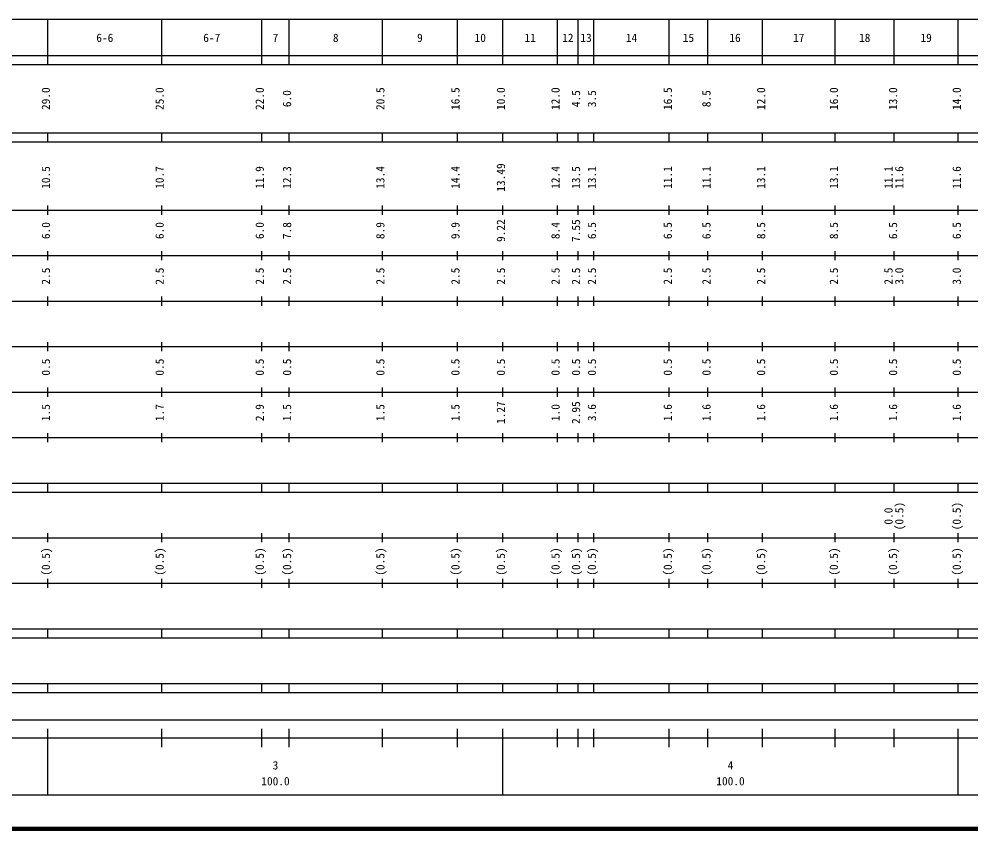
# Model space of a CAD drawing. Units: millimetres on the paper, enlarged 1000 times. Extents: x 40000 to 680000, y 20000 to 380000.
# Drawn here: x 261647 to 470847, y 20000 to 198000 of the extents above; entities that cross this region are included whole.
import ezdxf
from ezdxf.enums import TextEntityAlignment as Align

# ---------------------------------------------------------------- set-up
doc = ezdxf.new("R2010")
doc.units = ezdxf.units.MM
doc.header["$LTSCALE"] = 1000
doc.layers.add('M-TTL', color=2, linetype='Continuous', lineweight=140)
doc.layers.add('M-TTL-BAND', color=7, linetype='Continuous', lineweight=25)
doc.styles.add('ＭＳ ゴシック', font='')
doc.styles.get('ＭＳ ゴシック').set_extended_font_data('MS Gothic')

msp = doc.modelspace()

# ---------------------------------------------------------------- linework, layer by layer
at = {"layer": 'M-TTL'}
msp.add_line((40000, 20000), (680000, 20000), dxfattribs=at)
at = {"layer": 'M-TTL-BAND'}
for p, q in [((68000, 198000), (579000, 198000)), ((268000, 188000), (268000, 198000)), ((268000, 188000), (268000, 198000)), ((293000, 188000), (293000, 198000)), ((315000, 188000), (315000, 198000)), ((315000, 188000), (315000, 198000)), ((321000, 188000), (321000, 198000)), ((341500, 188000), (341500, 198000)), ((358000, 188000), (358000, 198000)), ((368000, 188000), (368000, 198000)), ((380000, 188000), (380000, 198000)), ((384500, 188000), (384500, 198000)), ((388000, 188000), (388000, 198000)), ((404500, 188000), (404500, 198000)), ((413000, 188000), (413000, 198000)), ((425000, 188000), (425000, 198000)), ((441000, 188000), (441000, 198000)), ((454000, 188000), (454000, 198000)), ((468000, 188000), (468000, 198000)), ((40000, 190000), (579000, 190000)), ((40000, 188000), (579000, 188000)), ((40000, 173000), (579000, 173000)), ((268000, 171000), (268000, 173000)), ((293000, 171000), (293000, 173000)), ((315000, 171000), (315000, 173000)), ((315000, 171000), (315000, 173000)), ((321000, 171000), (321000, 173000)), ((341500, 171000), (341500, 173000)), ((358000, 171000), (358000, 173000)), ((368000, 171000), (368000, 173000)), ((380000, 171000), (380000, 173000)), ((384500, 171000), (384500, 173000)), ((388000, 171000), (388000, 173000)), ((404500, 171000), (404500, 173000)), ((413000, 171000), (413000, 173000)), ((425000, 171000), (425000, 173000)), ((441000, 171000), (441000, 173000)), ((454000, 171000), (454000, 173000)), ((468000, 171000), (468000, 173000)), ((40000, 171000), (579000, 171000)), ((268000, 155000), (268000, 157000)), ((293000, 155000), (293000, 157000)), ((315000, 155000), (315000, 157000)), ((315000, 155000), (315000, 157000)), ((321000, 155000), (321000, 157000)), ((341500, 155000), (341500, 157000)), ((358000, 155000), (358000, 157000)), ((368000, 155000), (368000, 157000)), ((380000, 155000), (380000, 157000)), ((384500, 155000), (384500, 157000)), ((388000, 155000), (388000, 157000)), ((404500, 155000), (404500, 157000)), ((413000, 155000), (413000, 157000)), ((425000, 155000), (425000, 157000)), ((441000, 155000), (441000, 157000)), ((454000, 155000), (454000, 157000)), ((468000, 155000), (468000, 157000)), ((40000, 156000), (579000, 156000)), ((268000, 145000), (268000, 147000)), ((293000, 145000), (293000, 147000)), ((315000, 145000), (315000, 147000)), ((315000, 145000), (315000, 147000)), ((321000, 145000), (321000, 147000)), ((341500, 145000), (341500, 147000)), ((358000, 145000), (358000, 147000)), ((368000, 145000), (368000, 147000)), ((380000, 145000), (380000, 147000)), ((384500, 145000), (384500, 147000)), ((388000, 145000), (388000, 147000)), ((404500, 145000), (404500, 147000)), ((413000, 145000), (413000, 147000)), ((425000, 145000), (425000, 147000)), ((441000, 145000), (441000, 147000)), ((454000, 145000), (454000, 147000)), ((468000, 145000), (468000, 147000)), ((46000, 146000), (579000, 146000)), ((52000, 136000), (579000, 136000)), ((268000, 135000), (268000, 137000)), ((293000, 135000), (293000, 137000)), ((315000, 135000), (315000, 137000)), ((315000, 135000), (315000, 137000)), ((321000, 135000), (321000, 137000)), ((341500, 135000), (341500, 137000)), ((358000, 135000), (358000, 137000)), ((368000, 135000), (368000, 137000)), ((380000, 135000), (380000, 137000)), ((384500, 135000), (384500, 137000)), ((388000, 135000), (388000, 137000)), ((404500, 135000), (404500, 137000)), ((413000, 135000), (413000, 137000)), ((425000, 135000), (425000, 137000)), ((441000, 135000), (441000, 137000)), ((454000, 135000), (454000, 137000)), ((468000, 135000), (468000, 137000)), ((46000, 126000), (579000, 126000)), ((268000, 125000), (268000, 127000)), ((293000, 125000), (293000, 127000)), ((315000, 125000), (315000, 127000)), ((315000, 125000), (315000, 127000)), ((321000, 125000), (321000, 127000)), ((341500, 125000), (341500, 127000)), ((358000, 125000), (358000, 127000)), ((368000, 125000), (368000, 127000)), ((380000, 125000), (380000, 127000)), ((384500, 125000), (384500, 127000)), ((388000, 125000), (388000, 127000)), ((404500, 125000), (404500, 127000)), ((413000, 125000), (413000, 127000)), ((425000, 125000), (425000, 127000)), ((441000, 125000), (441000, 127000)), ((454000, 125000), (454000, 127000)), ((468000, 125000), (468000, 127000)), ((52000, 116000), (579000, 116000)), ((268000, 115000), (268000, 117000)), ((293000, 115000), (293000, 117000)), ((315000, 115000), (315000, 117000)), ((315000, 115000), (315000, 117000)), ((321000, 115000), (321000, 117000)), ((341500, 115000), (341500, 117000)), ((358000, 115000), (358000, 117000)), ((368000, 115000), (368000, 117000)), ((380000, 115000), (380000, 117000)), ((384500, 115000), (384500, 117000)), ((388000, 115000), (388000, 117000)), ((404500, 115000), (404500, 117000)), ((413000, 115000), (413000, 117000)), ((425000, 115000), (425000, 117000)), ((441000, 115000), (441000, 117000)), ((454000, 115000), (454000, 117000)), ((468000, 115000), (468000, 117000)), ((268000, 105000), (268000, 107000)), ((293000, 105000), (293000, 107000)), ((315000, 105000), (315000, 107000)), ((315000, 105000), (315000, 107000)), ((321000, 105000), (321000, 107000)), ((341500, 105000), (341500, 107000)), ((358000, 105000), (358000, 107000)), ((368000, 105000), (368000, 107000)), ((380000, 105000), (380000, 107000)), ((384500, 105000), (384500, 107000)), ((388000, 105000), (388000, 107000)), ((404500, 105000), (404500, 107000)), ((413000, 105000), (413000, 107000)), ((425000, 105000), (425000, 107000)), ((441000, 105000), (441000, 107000)), ((454000, 105000), (454000, 107000)), ((468000, 105000), (468000, 107000)), ((46000, 106000), (579000, 106000)), ((40000, 96000), (579000, 96000)), ((268000, 94000), (268000, 96000)), ((293000, 94000), (293000, 96000)), ((315000, 94000), (315000, 96000)), ((315000, 94000), (315000, 96000)), ((321000, 94000), (321000, 96000)), ((341500, 94000), (341500, 96000)), ((358000, 94000), (358000, 96000)), ((368000, 94000), (368000, 96000)), ((380000, 94000), (380000, 96000)), ((384500, 94000), (384500, 96000)), ((388000, 94000), (388000, 96000)), ((404500, 94000), (404500, 96000)), ((413000, 94000), (413000, 96000)), ((425000, 94000), (425000, 96000)), ((441000, 94000), (441000, 96000)), ((454000, 94000), (454000, 96000)), ((468000, 94000), (468000, 96000)), ((40000, 94000), (579000, 94000)), ((49000, 84000), (579000, 84000)), ((268000, 83000), (268000, 85000)), ((293000, 83000), (293000, 85000)), ((315000, 83000), (315000, 85000)), ((315000, 83000), (315000, 85000)), ((321000, 83000), (321000, 85000)), ((341500, 83000), (341500, 85000)), ((358000, 83000), (358000, 85000)), ((368000, 83000), (368000, 85000)), ((380000, 83000), (380000, 85000)), ((384500, 83000), (384500, 85000)), ((388000, 83000), (388000, 85000)), ((404500, 83000), (404500, 85000)), ((413000, 83000), (413000, 85000)), ((425000, 83000), (425000, 85000)), ((441000, 83000), (441000, 85000)), ((454000, 83000), (454000, 85000)), ((468000, 83000), (468000, 85000)), ((40000, 74000), (579000, 74000)), ((268000, 73000), (268000, 75000)), ((293000, 73000), (293000, 75000)), ((315000, 73000), (315000, 75000)), ((315000, 73000), (315000, 75000)), ((321000, 73000), (321000, 75000)), ((341500, 73000), (341500, 75000)), ((358000, 73000), (358000, 75000)), ((368000, 73000), (368000, 75000)), ((380000, 73000), (380000, 75000)), ((384500, 73000), (384500, 75000)), ((388000, 73000), (388000, 75000)), ((404500, 73000), (404500, 75000)), ((413000, 73000), (413000, 75000)), ((425000, 73000), (425000, 75000)), ((441000, 73000), (441000, 75000)), ((454000, 73000), (454000, 75000)), ((468000, 73000), (468000, 75000)), ((40000, 64000), (579000, 64000)), ((268000, 62000), (268000, 64000)), ((293000, 62000), (293000, 64000)), ((315000, 62000), (315000, 64000)), ((315000, 62000), (315000, 64000)), ((321000, 62000), (321000, 64000)), ((341500, 62000), (341500, 64000)), ((358000, 62000), (358000, 64000)), ((368000, 62000), (368000, 64000)), ((380000, 62000), (380000, 64000)), ((384500, 62000), (384500, 64000)), ((388000, 62000), (388000, 64000)), ((404500, 62000), (404500, 64000)), ((413000, 62000), (413000, 64000)), ((425000, 62000), (425000, 64000)), ((441000, 62000), (441000, 64000)), ((454000, 62000), (454000, 64000)), ((468000, 62000), (468000, 64000)), ((40000, 62000), (579000, 62000)), ((40000, 52000), (579000, 52000)), ((268000, 50000), (268000, 52000)), ((293000, 50000), (293000, 52000)), ((315000, 50000), (315000, 52000)), ((315000, 50000), (315000, 52000)), ((321000, 50000), (321000, 52000)), ((341500, 50000), (341500, 52000)), ((358000, 50000), (358000, 52000)), ((368000, 50000), (368000, 52000)), ((380000, 50000), (380000, 52000)), ((384500, 50000), (384500, 52000)), ((388000, 50000), (388000, 52000)), ((404500, 50000), (404500, 52000)), ((413000, 50000), (413000, 52000)), ((425000, 50000), (425000, 52000)), ((441000, 50000), (441000, 52000)), ((454000, 50000), (454000, 52000)), ((468000, 50000), (468000, 52000)), ((40000, 50000), (579000, 50000)), ((71000, 44000), (565000, 44000)), ((268000, 27500), (268000, 42000)), ((293000, 38000), (293000, 42000)), ((315000, 38000), (315000, 42000)), ((321000, 38000), (321000, 42000)), ((341500, 38000), (341500, 42000)), ((358000, 38000), (358000, 42000)), ((368000, 27500), (368000, 42000)), ((380000, 38000), (380000, 42000)), ((384500, 38000), (384500, 42000)), ((388000, 38000), (388000, 42000)), ((404500, 38000), (404500, 42000)), ((413000, 38000), (413000, 42000)), ((425000, 38000), (425000, 42000)), ((441000, 38000), (441000, 42000)), ((454000, 38000), (454000, 42000)), ((468000, 27500), (468000, 42000)), ((40000, 40000), (579000, 40000)), ((68000, 27500), (579000, 27500))]:
    msp.add_line(p, q, dxfattribs=at)

# ---------------------------------------------------------------- texts
at = {"layer": 'M-TTL-BAND', "style": 'ＭＳ ゴシック'}
for s, p in [('6-6', (280500, 192405)), ('6-7', (304000, 192405)), ('7', (318000, 192405)), ('8', (331250, 192405)), ('9', (349750, 192405)), ('10', (363000, 192405)), ('11', (374000, 192405)), ('12', (382250, 192405)), ('13', (386250, 192405)), ('14', (396250, 192405)), ('15', (408750, 192405)), ('16', (419000, 192405)), ('17', (433000, 192405)), ('18', (447500, 192405)), ('19', (461000, 192405)), ('3', (318000, 32523)), ('4', (418000, 32523)), ('100.0', (318000, 29033)), ('100.0', (418000, 29033))]:
    msp.add_text(s, height=1833, dxfattribs=at).set_placement(p, align=Align.BOTTOM_CENTER)
for s, p in [('29.0', (269000, 180500)), ('25.0', (294000, 180500)), ('22.0', (316000, 180500)), ('6.0', (322000, 180500)), ('20.5', (342500, 180500)), ('16.5', (359000, 180500)), ('10.0', (369000, 180500)), ('12.0', (381000, 180500)), ('4.5', (385500, 180500)), ('3.5', (389000, 180500)), ('16.5', (405674, 180500)), ('8.5', (414174, 180500)), ('12.0', (426174, 180500)), ('16.0', (442174, 180500)), ('13.0', (455174, 180500)), ('14.0', (469174, 180500)), ('10.5', (269000, 163174)), ('10.7', (294000, 163174)), ('11.9', (316000, 163174)), ('11.9', (316000, 163174)), ('12.3', (322000, 163174)), ('13.4', (342500, 163174)), ('14.4', (359000, 163174)), ('13.49', (369000, 163174)), ('12.4', (381000, 163174)), ('13.5', (385500, 163174)), ('13.1', (389000, 163174)), ('11.1', (405674, 163174)), ('11.1', (414174, 163174)), ('13.1', (426174, 163174)), ('13.1', (442174, 163174)), ('11.1', (454174, 163174)), ('11.6', (456544, 163174)), ('11.6', (469174, 163174)), ('6.0', (269000, 151500)), ('6.0', (294000, 151500)), ('6.0', (316000, 151500)), ('6.0', (316000, 151500)), ('7.8', (322000, 151500)), ('8.9', (342500, 151500)), ('9.9', (359000, 151500)), ('9.22', (369000, 151500)), ('8.4', (381000, 151500)), ('7.55', (385500, 151500)), ('6.5', (389000, 151500)), ('6.5', (405674, 151500)), ('6.5', (414174, 151500)), ('8.5', (426174, 151500)), ('8.5', (442174, 151500)), ('6.5', (455174, 151500)), ('6.5', (469174, 151500)), ('2.5', (269000, 141500)), ('2.5', (294000, 141500)), ('2.5', (316000, 141500)), ('2.5', (316000, 141500)), ('2.5', (322000, 141500)), ('2.5', (342500, 141500)), ('2.5', (359000, 141500)), ('2.5', (369000, 141500)), ('2.5', (381000, 141500)), ('2.5', (385500, 141500)), ('2.5', (389000, 141500)), ('2.5', (405674, 141500)), ('2.5', (414174, 141500)), ('2.5', (426174, 141500)), ('2.5', (442174, 141500)), ('2.5', (454174, 141500)), ('3.0', (456544, 141500)), ('3.0', (469174, 141500)), ('0.5', (269000, 121500)), ('0.5', (294000, 121500)), ('0.5', (316000, 121500)), ('0.5', (316000, 121500)), ('0.5', (322000, 121500)), ('0.5', (342500, 121500)), ('0.5', (359000, 121500)), ('0.5', (369000, 121500)), ('0.5', (381000, 121500)), ('0.5', (385500, 121500)), ('0.5', (389000, 121500)), ('0.5', (405674, 121500)), ('0.5', (414174, 121500)), ('0.5', (426174, 121500)), ('0.5', (442174, 121500)), ('0.5', (455174, 121500)), ('0.5', (469174, 121500)), ('1.5', (269000, 111500)), ('1.7', (294000, 111500)), ('2.9', (316000, 111500)), ('2.9', (316000, 111500)), ('1.5', (322000, 111500)), ('1.5', (342500, 111500)), ('1.5', (359000, 111500)), ('1.27', (369000, 111500)), ('1.0', (381000, 111500)), ('2.95', (385500, 111500)), ('3.6', (389000, 111500)), ('1.6', (405674, 111500)), ('1.6', (414174, 111500)), ('1.6', (426174, 111500)), ('1.6', (442174, 111500)), ('1.6', (455174, 111500)), ('1.6', (469174, 111500)), ('0.0', (454174, 88764)), ('(0.5)', (456544, 88764)), ('(0.5)', (469174, 88764)), ('(0.5)', (269000, 78764)), ('(0.5)', (294000, 78764)), ('(0.5)', (316000, 78764)), ('(0.5)', (316000, 78764)), ('(0.5)', (322000, 78764)), ('(0.5)', (342500, 78764)), ('(0.5)', (359000, 78764)), ('(0.5)', (369000, 78764)), ('(0.5)', (381000, 78764)), ('(0.5)', (385500, 78764)), ('(0.5)', (389000, 78764)), ('(0.5)', (405674, 78764)), ('(0.5)', (414174, 78764)), ('(0.5)', (426174, 78764)), ('(0.5)', (442174, 78764)), ('(0.5)', (455174, 78764)), ('(0.5)', (469174, 78764))]:
    msp.add_text(s, height=1833, rotation=90, dxfattribs=at).set_placement(p, align=Align.BOTTOM_CENTER)

doc.saveas('drawing.dxf')
